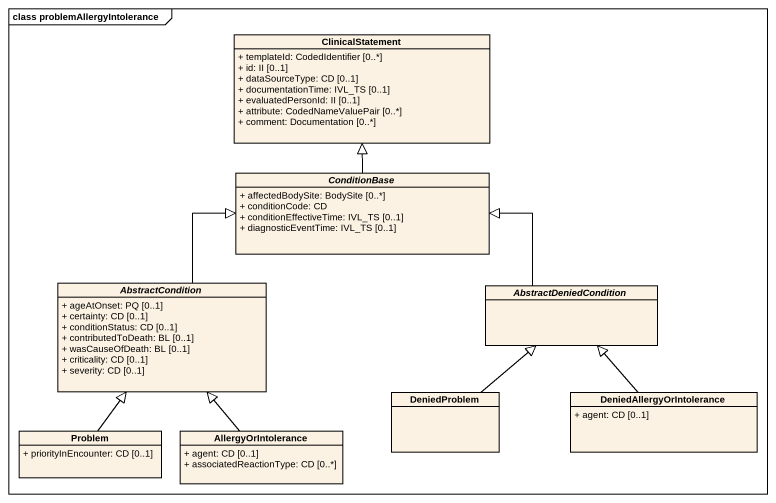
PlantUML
@startuml
mainframe class problemAllergyIntolerance
hide circle
hide empty members
skinparam classAttributeIconSize 0
class ClinicalStatement {
  + templateId: CodedIdentifier [0..*]
  + id: II [0..1]
  + dataSourceType: CD [0..1]
  + documentationTime: IVL_TS [0..1]
  + evaluatedPersonId: II [0..1]
  + attribute: CodedNameValuePair [0..*]
  + comment: Documentation [0..*]
}
abstract class ConditionBase {
  + affectedBodySite: BodySite [0..*]
  + conditionCode: CD
  + conditionEffectiveTime: IVL_TS [0..1]
  + diagnosticEventTime: IVL_TS [0..1]
}
abstract class AbstractCondition {
  + ageAtOnset: PQ [0..1]
  + certainty: CD [0..1]
  + conditionStatus: CD [0..1]
  + contributedToDeath: BL [0..1]
  + wasCauseOfDeath: BL [0..1]
  + criticality: CD [0..1]
  + severity: CD [0..1]
}
abstract class AbstractDeniedCondition
class DeniedProblem
class DeniedAllergyOrIntolerance {
  + agent: CD [0..1]
}
class Problem {
  + priorityInEncounter: CD [0..1]
}
class AllergyOrIntolerance {
  + agent: CD [0..1]
  + associatedReactionType: CD [0..*]
}
ConditionBase -up-|> ClinicalStatement
AbstractCondition -up-|> ConditionBase
AbstractDeniedCondition -left-|> ConditionBase
DeniedProblem -up-|> AbstractDeniedCondition
DeniedAllergyOrIntolerance -up-|> AbstractDeniedCondition
Problem -up-|> AbstractCondition
AllergyOrIntolerance -up-|> AbstractCondition
@enduml
